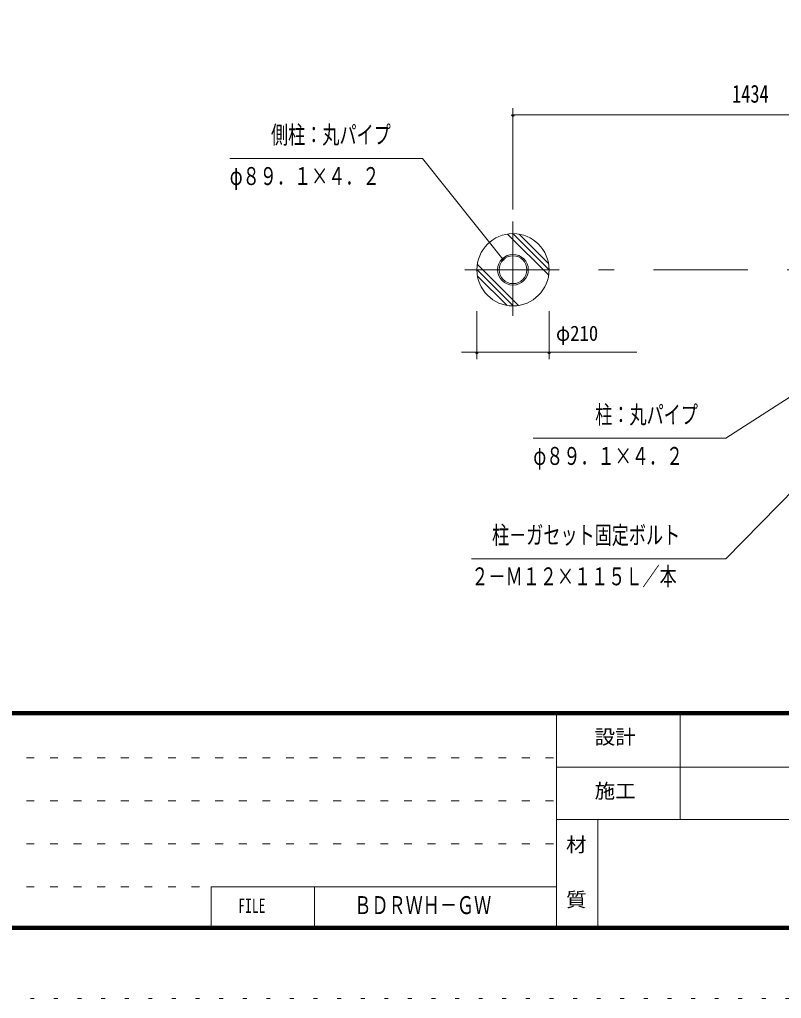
# Model space of a CAD drawing. Units: millimetres, scale not verified. Extents: x -34086 to 34091, y -14700 to 14700.
# Drawn here: x 13301 to 21049, y -14700 to -4742 of the extents above; entities that cross this region are included whole.
import ezdxf
from ezdxf.enums import TextEntityAlignment as Align

# ---------------------------------------------------------------- set-up
doc = ezdxf.new("R2010")
doc.units = ezdxf.units.MM
doc.header["$LTSCALE"] = 80
for name, pattern in [('USER1', [3, 1, -2]), ('USER3', [24, 12, -5, 2, -5]), ('USER4', [3, 0.5, -2.5])]:
    doc.linetypes.add(name, pattern=pattern)
doc.layers.add('0-1_0-F1TEXT', color=7, linetype='Continuous')
for name, color, linetype, lineweight in [('0-6_2-02BOLD', 7, 'Continuous', 18), ('0-8_2-22CENTER', 3, 'USER3', 18), ('0-A_2-52DIM', 3, 'Continuous', 18), ('0-B_2-62HATCH', 2, 'Continuous', 18), ('0-C_F-F1PAPER', 5, 'Continuous', 18), ('0-D_F-E_J_ADD', 5, 'USER4', 18)]:
    doc.layers.add(name, color=color, linetype=linetype, lineweight=lineweight)
doc.styles.add('ＭＳ ゴシック', font='')
doc.styles.get('ＭＳ ゴシック').set_extended_font_data('MS Gothic')

msp = doc.modelspace()

# ---------------------------------------------------------------- linework, layer by layer
at = {"layer": '0-6_2-02BOLD'}
for radius in [367.5, 155.93, 141.22]:
    msp.add_circle((18319.25, -7287.1), radius, dxfattribs=at)
at = {"layer": '0-8_2-22CENTER'}
for p, q in [((18319.25, -6797.1), (18319.25, -7777.1)), ((17829.25, -7287.1), (26922.17, -7287.1))]:
    msp.add_line(p, q, dxfattribs=at)
at = {"layer": '0-A_2-52DIM'}
for p, q in [((18319.25, -6675.54), (18319.25, -5642.53)), ((18333.25, -5712.53), (18305.25, -5712.53)), ((18319.25, -5712.53), (23338.25, -5712.53)), ((15437.96, -6154.7), (17397.96, -6154.7)), ((17397.96, -6154.7), (18216.03, -7179.44)), ((18230.03, -7179.44), (18202.03, -7179.44)), ((20485.75, -9002.1), (23193.4, -7251.66)), ((17951.75, -7707.1), (17951.75, -8197.1)), ((18686.75, -7707.1), (18686.75, -8197.1)), ((17796.36, -8127.1), (19579.25, -8127.1)), ((17965.75, -8127.1), (17937.75, -8127.1)), ((18700.75, -8127.1), (18672.75, -8127.1)), ((18525.75, -9002.1), (20485.75, -9002.1))]:
    msp.add_line(p, q, dxfattribs=at)
msp.add_lwpolyline([(17895.74, -10227.1), (20485.75, -10227.1), (23326.99, -7329.82)], dxfattribs=at)
for centre in [(18319.25, -5712.53), (18216.03, -7179.44), (17951.75, -8127.1), (18686.75, -8127.1)]:
    msp.add_arc(centre, 14, 180, 0, dxfattribs=at)
at = {"layer": '0-B_2-62HATCH'}
for p, q in [((18262.97, -6923.93), (18682.42, -7343.38)), ((18318.03, -6919.6), (18686.75, -7288.32)), ((18382.99, -6925.17), (18681.18, -7223.35)), ((17956.08, -7230.82), (18375.53, -7650.26)), ((17951.75, -7285.88), (18320.47, -7654.59)), ((17957.32, -7350.85), (18255.5, -7649.03))]:
    msp.add_line(p, q, dxfattribs=at)
at = {"layer": '0-C_F-F1PAPER'}
for p, q in [((33355.86, -11781), (-6754.13, -11781)), ((33355.86, -11784.5), (-6754.13, -11784.5)), ((33355.86, -11788), (-6754.13, -11788)), ((33355.86, -11791.5), (-6754.13, -11791.5)), ((33355.86, -11795), (-6754.13, -11795)), ((33355.86, -11798.5), (-6754.13, -11798.5)), ((33355.86, -11802), (-6754.13, -11802)), ((33355.86, -11805.5), (-6754.13, -11805.5)), ((33355.86, -11809), (-6754.13, -11809)), ((33355.86, -11812.5), (-6754.13, -11812.5)), ((33355.86, -11816), (-6754.13, -11816)), ((18760.87, -14000), (18760.87, -11816)), ((20020.87, -12880), (20020.87, -11816)), ((18760.87, -12348), (24080.87, -12348)), ((18760.87, -12880), (24080.87, -12880)), ((19180.87, -14000), (19180.87, -12880)), ((15249.67, -13563.2), (18760.87, -13563.2)), ((15249.67, -13563.2), (15249.67, -14000)), ((16299.67, -13563.2), (16299.67, -14000)), ((-6789.13, -14000), (33390.86, -14000)), ((-6782.13, -13993), (33383.86, -13993)), ((-6775.13, -13986), (33376.86, -13986)), ((-6768.13, -13979), (33369.86, -13979)), ((-6754.13, -13965), (33355.86, -13965))]:
    msp.add_line(p, q, dxfattribs=at)
at = {"layer": '0-C_F-F1PAPER', "color": 6, "linetype": 'USER1'}
for p, q in [((-6789.13, -12252.8), (18760.87, -12252.8)), ((-6789.13, -12689.6), (18760.87, -12689.6)), ((-6789.13, -13126.4), (18760.87, -13126.4)), ((-6789.13, -13563.2), (15249.67, -13563.2))]:
    msp.add_line(p, q, dxfattribs=at)
at = {"layer": '0-C_F-F1PAPER'}
for points in [[(-6785.63, -13996.5), (33387.36, -13996.5), (33387.36, 14136.5)], [(-6778.63, -13989.5), (33380.36, -13989.5), (33380.36, 14129.5)], [(-6771.63, -13982.5), (33373.36, -13982.5), (33373.36, 14122.5)], [(-6764.63, -13975.5), (33366.37, -13975.5), (33366.37, 14115.5)], [(-6761.13, -13972), (33362.86, -13972), (33362.86, 14112)], [(-6757.63, -13968.5), (33359.36, -13968.5), (33359.36, 14108.5)]]:
    msp.add_lwpolyline(points, dxfattribs=at)
at = {"layer": '0-D_F-E_J_ADD'}
msp.add_line((34090.87, -14700), (-7489.13, -14700), dxfattribs=at)

# ---------------------------------------------------------------- texts
at = {"layer": '0-1_0-F1TEXT', "style": 'ＭＳ ゴシック', "width": 0.7}
msp.add_text('ＢＤＲＷＨ－ＧＷ', height=182.3, dxfattribs=at).set_placement((16705.09, -13896.73), align=Align.BOTTOM_LEFT)
at = {"layer": '0-A_2-52DIM', "color": 7, "style": 'ＭＳ ゴシック'}
for s, height, width, p in [('1434', 182.3, 0.75, (20548.03, -5642.53)), ('側柱：丸パイプ', 182.3, 0.7, (15857.96, -6059.82)), ('φ８９．１×４．２', 182.3, 0.7, (15437.96, -6479.83)), ('φ210', 155, 0.9, (18756.75, -8057.1)), ('柱：丸パイプ', 182.3, 0.7, (19155.75, -8907.23)), ('φ８９．１×４．２', 182.3, 0.7, (18525.74, -9327.23)), ('柱－ガセット固定ボルト', 182.3, 0.7, (18105.75, -10132.23)), ('２－Ｍ１２×１１５Ｌ／本', 182.3, 0.7, (17895.74, -10552.23))]:
    msp.add_text(s, height=height, dxfattribs=dict(at, width=width)).set_placement(p, align=Align.BOTTOM_LEFT)
at = {"layer": '0-C_F-F1PAPER', "color": 7, "style": 'ＭＳ ゴシック'}
for s, width, p in [('設計', 1.05, (19149.37, -12157.36)), ('施工', 1.05, (19149.37, -12706.1)), ('材', 1.05, (18858.87, -13252.1)), ('質', 1.05, (18858.87, -13812.1)), ('FILE', 0.7, (15524.42, -13873.7))]:
    msp.add_text(s, height=145.9, dxfattribs=dict(at, width=width)).set_placement(p, align=Align.BOTTOM_LEFT)

doc.saveas('drawing.dxf')
